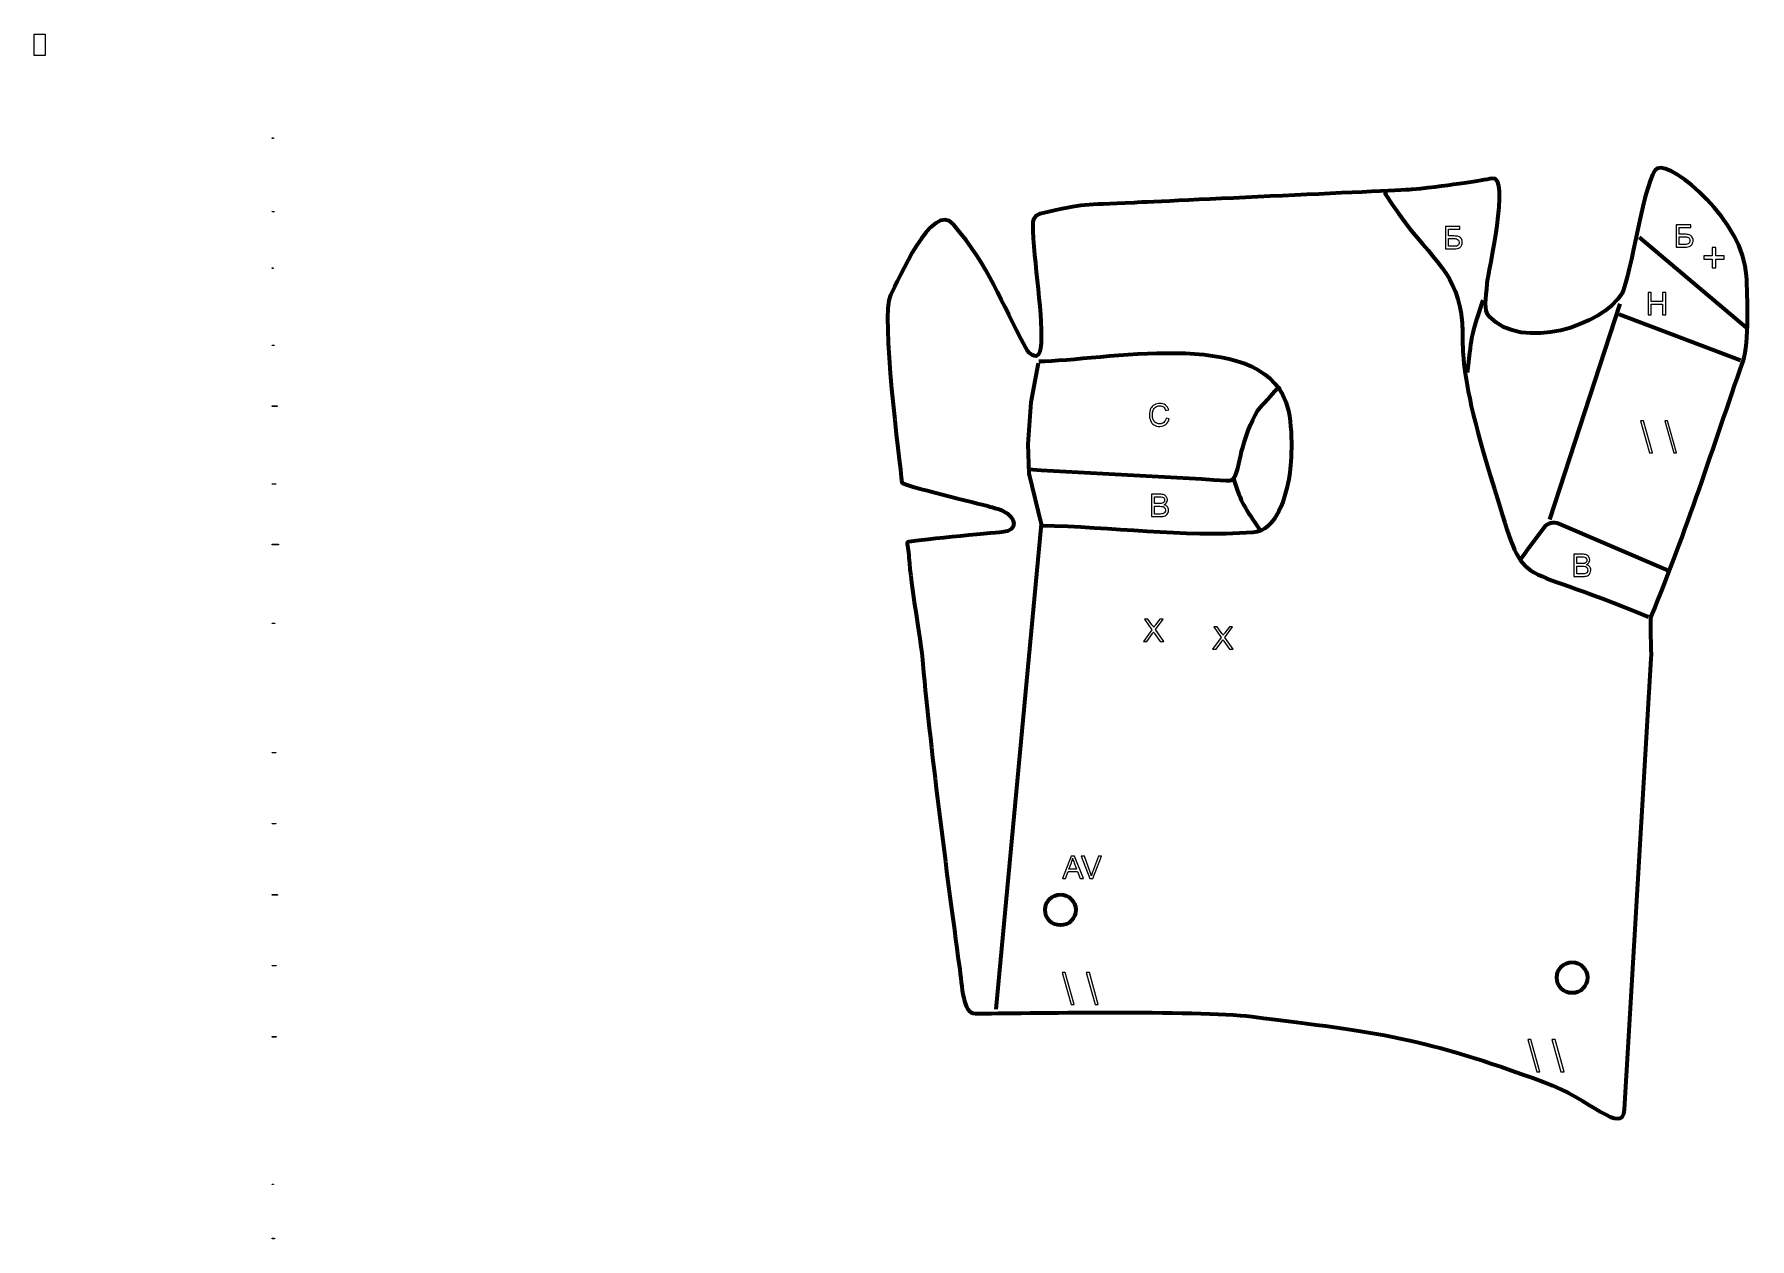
# Model space of a CAD drawing. Header units: millimetres. Extents: x 178 to 1575, y 66 to 1047.
import ezdxf

# ---------------------------------------------------------------- set-up
doc = ezdxf.new("R2010")
doc.units = ezdxf.units.MM
doc.header["$MEASUREMENT"] = 0
doc.header["$XCLIPFRAME"] = 0
doc.layers.add('layer 1', color=7, linetype='Continuous', plot=False)
doc.layers.add('layer 2', color=7, linetype='Continuous')
doc.layers.add('layer 3', color=7, linetype='Continuous')
picture_1 = doc.add_image_def('image1.jpg', size_in_pixel=(45983, 89630))
picture_2 = doc.add_image_def('image2.jpg', size_in_pixel=(16160, 2324))
picture_3 = doc.add_image_def('image3.jpg', size_in_pixel=(15853, 2324))
picture_4 = doc.add_image_def('image4.jpg', size_in_pixel=(21947, 2324))
picture_5 = doc.add_image_def('image5.jpg', size_in_pixel=(16400, 2354))
picture_6 = doc.add_image_def('image6.jpg', size_in_pixel=(16659, 2354))
picture_7 = doc.add_image_def('image7.jpg', size_in_pixel=(11915, 1719))
picture_8 = doc.add_image_def('image8.jpg', size_in_pixel=(27768, 2395))
picture_9 = doc.add_image_def('image9.jpg', size_in_pixel=(16157, 1851))
picture_10 = doc.add_image_def('image10.jpg', size_in_pixel=(21444, 2382))
picture_11 = doc.add_image_def('image11.jpg', size_in_pixel=(7948, 1879))
picture_12 = doc.add_image_def('image12.jpg', size_in_pixel=(5230, 2367))
picture_13 = doc.add_image_def('image13.jpg', size_in_pixel=(9087, 1374))
picture_14 = doc.add_image_def('image14.jpg', size_in_pixel=(6372, 1851))
picture_15 = doc.add_image_def('image15.jpg', size_in_pixel=(5551, 1374))
picture_16 = doc.add_image_def('image16.jpg', size_in_pixel=(10464, 1889))

msp = doc.modelspace()

# ---------------------------------------------------------------- linework, layer by layer
at = {"layer": 'layer 2', "color": 242, "lineweight": 200}
for centre in [(1013.6, 333.7), (1430.2, 278.6)]:
    msp.add_ellipse(centre, major_axis=(0, 12.5), ratio=1, dxfattribs=at)
at = {"layer": 'layer 2', "color": 230, "lineweight": 200}
msp.add_open_spline([(997.2, 900.5), (1036.2, 909.7), (1029.6, 907.3), (1073.9, 909.6), (1073.9, 909.6), (1095.5, 910.7), (1297.9, 920), (1300.2, 920.3), (1300.2, 920.3), (1335.6, 924.1), (1355.4, 927.3), (1365.2, 929.4), (1365.2, 929.4), (1380.5, 932.5), (1361.8, 852.7), (1361.1, 843.7), (1361.1, 843.7), (1360.2, 831.3), (1357.8, 822), (1362.8, 816.7), (1362.8, 816.7), (1389.5, 788.4), (1454.8, 809.3), (1470.6, 835.5), (1470.6, 835.5), (1477.7, 847.5), (1489.5, 933.1), (1499.5, 937.5), (1499.5, 937.5), (1512.1, 943), (1570.4, 894), (1572.2, 850), (1572.2, 850), (1572.9, 833), (1574.8, 796), (1569.4, 780.5), (1569.4, 780.5), (1544.8, 709.7), (1523.2, 641.7), (1494.8, 573.1), (1494.8, 573.1), (1493.3, 569.4), (1495.1, 544.9), (1494.7, 538.5), (1494.7, 538.5), (1494.7, 538.5), (1472.8, 171.1), (1472.8, 171.1), (1472.8, 171.1), (1471.5, 150), (1444.2, 180.1), (1407.4, 193.6), (1407.4, 193.6), (1307.3, 230.3), (1274.5, 233.9), (1169.4, 246.9), (1169.4, 246.9), (1124.5, 252.4), (981.4, 249.5), (944.3, 249.4), (944.3, 249.4), (934, 249.3), (933.6, 270.2), (931.1, 288.8), (931.1, 288.8), (921.2, 360.7), (906.9, 471.2), (900.9, 540.4), (900.9, 540.4), (899.9, 551.8), (891.6, 598.6), (890.2, 620.4), (890.2, 620.4), (889.8, 626.2), (888.3, 632.1), (889.1, 633.1), (889.1, 633.1), (890.1, 634.4), (959.2, 640.7), (965.8, 641.2), (965.8, 641.2), (980.7, 642.3), (976.3, 654.2), (967.2, 658.5), (967.2, 658.5), (963.6, 660.2), (959.1, 661.3), (954.9, 662.5), (954.9, 662.5), (948.1, 664.4), (884.6, 679.4), (884.4, 681.7), (884.4, 681.7), (882.9, 697.8), (866.9, 818.5), (875.2, 834.2), (875.2, 834.2), (881.1, 845.6), (909.4, 912), (926.3, 892), (926.3, 892), (956.6, 856.3), (964.4, 829.5), (985.3, 791.4), (985.3, 791.4), (988.8, 784.9), (996.1, 780.4), (997.4, 791), (997.4, 791), (1000.4, 813.8), (991.1, 862.8), (991, 892.3), (991, 892.3), (991, 896.2), (993.4, 899.6), (997.2, 900.5)], degree=3, knots=[0, 0, 0, 0, 0.033333, 0.033333, 0.033333, 0.033333, 0.066667, 0.066667, 0.066667, 0.066667, 0.1, 0.1, 0.1, 0.1, 0.133333, 0.133333, 0.133333, 0.133333, 0.166667, 0.166667, 0.166667, 0.166667, 0.2, 0.2, 0.2, 0.2, 0.233333, 0.233333, 0.233333, 0.233333, 0.266667, 0.266667, 0.266667, 0.266667, 0.3, 0.3, 0.3, 0.3, 0.333333, 0.333333, 0.333333, 0.333333, 0.366667, 0.366667, 0.366667, 0.366667, 0.4, 0.4, 0.4, 0.4, 0.433333, 0.433333, 0.433333, 0.433333, 0.466667, 0.466667, 0.466667, 0.466667, 0.5, 0.5, 0.5, 0.5, 0.533333, 0.533333, 0.533333, 0.533333, 0.566667, 0.566667, 0.566667, 0.566667, 0.6, 0.6, 0.6, 0.6, 0.633333, 0.633333, 0.633333, 0.633333, 0.666667, 0.666667, 0.666667, 0.666667, 0.7, 0.7, 0.7, 0.7, 0.733333, 0.733333, 0.733333, 0.733333, 0.766667, 0.766667, 0.766667, 0.766667, 0.8, 0.8, 0.8, 0.8, 0.833333, 0.833333, 0.833333, 0.833333, 0.866667, 0.866667, 0.866667, 0.866667, 0.9, 0.9, 0.9, 0.9, 0.933333, 0.933333, 0.933333, 0.933333, 1, 1, 1, 1], dxfattribs=at)
at = {"layer": 'layer 3', "color": 142, "lineweight": 200}
for points, knots in [([(1278.9, 917.8), (1278.6, 917.5), (1278.3, 917.2), (1278, 916.9), (1278, 916.9), (1308.5, 868.1), (1331, 861), (1338.8, 824.6), (1338.8, 824.6), (1345.5, 793.4), (1330.5, 792.3), (1367, 676.2), (1367, 676.2), (1394.2, 589.9), (1377.1, 621.1), (1492.3, 572.4)], [0, 0, 0, 0, 0.2, 0.2, 0.2, 0.2, 0.4, 0.4, 0.4, 0.4, 0.6, 0.6, 0.6, 0.6, 1, 1, 1, 1]), ([(995.9, 780.5), (1047.9, 781), (1174.9, 808.8), (1197.1, 747.4), (1197.1, 747.4), (1203.7, 729.1), (1201.6, 697.8), (1200, 687.9), (1200, 687.9), (1197.2, 670.6), (1189.9, 642.3), (1170.1, 641), (1170.1, 641), (1112.8, 637), (1055.4, 645.5), (997.9, 646.5)], [0, 0, 0, 0, 0.2, 0.2, 0.2, 0.2, 0.4, 0.4, 0.4, 0.4, 0.6, 0.6, 0.6, 0.6, 1, 1, 1, 1]), ([(995.5, 778.9), (995.5, 778.9), (989.5, 747.2), (989.5, 747.2), (989.5, 747.2), (989.5, 747.2), (987.1, 712.9), (987.1, 712.9), (987.1, 712.9), (987.1, 712.9), (987.8, 689), (987.8, 689), (987.8, 689), (987.8, 689), (998, 647.7), (998, 647.7), (998, 647.7), (998, 647.7), (961, 252.6), (961, 252.6)], [0, 0, 0, 0, 0.166667, 0.166667, 0.166667, 0.166667, 0.333333, 0.333333, 0.333333, 0.333333, 0.5, 0.5, 0.5, 0.5, 0.666667, 0.666667, 0.666667, 0.666667, 1, 1, 1, 1]), ([(987.7, 692.5), (1041.3, 689.5), (1095, 686.5), (1148.6, 683.5), (1148.6, 683.5), (1151.3, 683.3), (1152.6, 683.1), (1154.5, 685.1), (1154.5, 685.1), (1158.1, 688.9), (1160.2, 704.5), (1161.7, 709.4), (1161.7, 709.4), (1165.6, 722.7), (1170.6, 736.4), (1176.2, 742.7), (1176.2, 742.7), (1181.6, 748.7), (1186.9, 754.7), (1192.2, 760.6)], [0, 0, 0, 0, 0.166667, 0.166667, 0.166667, 0.166667, 0.333333, 0.333333, 0.333333, 0.333333, 0.5, 0.5, 0.5, 0.5, 0.666667, 0.666667, 0.666667, 0.666667, 1, 1, 1, 1]), ([(1387.9, 618.8), (1394.4, 627.6), (1400.9, 636.4), (1407.4, 645.2), (1407.4, 645.2), (1410.2, 649), (1415.1, 650.3), (1419.4, 648.4), (1419.4, 648.4), (1419.4, 648.4), (1508.7, 610.1), (1508.7, 610.1)], [0, 0, 0, 0, 0.25, 0.25, 0.25, 0.25, 0.5, 0.5, 0.5, 0.5, 1, 1, 1, 1])]:
    msp.add_open_spline(points, degree=3, knots=knots, dxfattribs=at)
at = {"layer": 'layer 3', "color": 142}
for points, knots in [([(1327.1, 890.2), (1327.1, 890.2), (1338.9, 890.2), (1338.9, 890.2), (1338.9, 890.2), (1338.9, 890.2), (1338.9, 888.1), (1338.9, 888.1), (1338.9, 888.1), (1338.9, 888.1), (1329.5, 888.1), (1329.5, 888.1), (1329.5, 888.1), (1329.5, 888.1), (1329.5, 882.5), (1329.5, 882.5), (1329.5, 882.5), (1329.5, 882.5), (1333.9, 882.5), (1333.9, 882.5), (1333.9, 882.5), (1335.5, 882.5), (1336.7, 882.3), (1337.7, 882), (1337.7, 882), (1338.6, 881.7), (1339.4, 881.1), (1340, 880.3), (1340, 880.3), (1340.5, 879.4), (1340.8, 878.4), (1340.8, 877.3), (1340.8, 877.3), (1340.8, 876.4), (1340.6, 875.5), (1340.2, 874.7), (1340.2, 874.7), (1339.8, 873.9), (1339.2, 873.3), (1338.4, 872.8), (1338.4, 872.8), (1337.6, 872.3), (1336.2, 872), (1334.2, 872), (1334.2, 872), (1334.2, 872), (1327.1, 872), (1327.1, 872), (1327.1, 872), (1327.1, 872), (1327.1, 890.2), (1327.1, 890.2)], [0, 0, 0, 0, 0.071429, 0.071429, 0.071429, 0.071429, 0.142857, 0.142857, 0.142857, 0.142857, 0.214286, 0.214286, 0.214286, 0.214286, 0.285714, 0.285714, 0.285714, 0.285714, 0.357143, 0.357143, 0.357143, 0.357143, 0.428571, 0.428571, 0.428571, 0.428571, 0.5, 0.5, 0.5, 0.5, 0.571429, 0.571429, 0.571429, 0.571429, 0.642857, 0.642857, 0.642857, 0.642857, 0.714286, 0.714286, 0.714286, 0.714286, 0.785714, 0.785714, 0.785714, 0.785714, 0.857143, 0.857143, 0.857143, 0.857143, 1, 1, 1, 1]), ([(1329.5, 874.1), (1329.5, 874.1), (1334.3, 874.1), (1334.3, 874.1), (1334.3, 874.1), (1335.6, 874.1), (1336.6, 874.4), (1337.3, 874.9), (1337.3, 874.9), (1337.9, 875.4), (1338.2, 876.2), (1338.2, 877.3), (1338.2, 877.3), (1338.2, 878), (1338, 878.6), (1337.7, 879.1), (1337.7, 879.1), (1337.3, 879.6), (1336.8, 880), (1336.1, 880.1), (1336.1, 880.1), (1335.5, 880.3), (1334.3, 880.4), (1332.7, 880.4), (1332.7, 880.4), (1332.7, 880.4), (1329.5, 880.4), (1329.5, 880.4), (1329.5, 880.4), (1329.5, 880.4), (1329.5, 874.1), (1329.5, 874.1)], [0, 0, 0, 0, 0.111111, 0.111111, 0.111111, 0.111111, 0.222222, 0.222222, 0.222222, 0.222222, 0.333333, 0.333333, 0.333333, 0.333333, 0.444444, 0.444444, 0.444444, 0.444444, 0.555556, 0.555556, 0.555556, 0.555556, 0.666667, 0.666667, 0.666667, 0.666667, 0.777778, 0.777778, 0.777778, 0.777778, 1, 1, 1, 1]), ([(1515, 891.6), (1515, 891.6), (1526.8, 891.6), (1526.8, 891.6), (1526.8, 891.6), (1526.8, 891.6), (1526.8, 889.5), (1526.8, 889.5), (1526.8, 889.5), (1526.8, 889.5), (1517.4, 889.5), (1517.4, 889.5), (1517.4, 889.5), (1517.4, 889.5), (1517.4, 883.9), (1517.4, 883.9), (1517.4, 883.9), (1517.4, 883.9), (1521.7, 883.9), (1521.7, 883.9), (1521.7, 883.9), (1523.3, 883.9), (1524.6, 883.7), (1525.5, 883.4), (1525.5, 883.4), (1526.5, 883.1), (1527.3, 882.5), (1527.8, 881.7), (1527.8, 881.7), (1528.4, 880.8), (1528.7, 879.9), (1528.7, 878.7), (1528.7, 878.7), (1528.7, 877.8), (1528.5, 877), (1528.1, 876.2), (1528.1, 876.2), (1527.7, 875.4), (1527, 874.7), (1526.2, 874.2), (1526.2, 874.2), (1525.4, 873.7), (1524, 873.4), (1522.1, 873.4), (1522.1, 873.4), (1522.1, 873.4), (1515, 873.4), (1515, 873.4), (1515, 873.4), (1515, 873.4), (1515, 891.6), (1515, 891.6)], [0, 0, 0, 0, 0.071429, 0.071429, 0.071429, 0.071429, 0.142857, 0.142857, 0.142857, 0.142857, 0.214286, 0.214286, 0.214286, 0.214286, 0.285714, 0.285714, 0.285714, 0.285714, 0.357143, 0.357143, 0.357143, 0.357143, 0.428571, 0.428571, 0.428571, 0.428571, 0.5, 0.5, 0.5, 0.5, 0.571429, 0.571429, 0.571429, 0.571429, 0.642857, 0.642857, 0.642857, 0.642857, 0.714286, 0.714286, 0.714286, 0.714286, 0.785714, 0.785714, 0.785714, 0.785714, 0.857143, 0.857143, 0.857143, 0.857143, 1, 1, 1, 1]), ([(1517.4, 875.5), (1517.4, 875.5), (1522.2, 875.5), (1522.2, 875.5), (1522.2, 875.5), (1523.5, 875.5), (1524.5, 875.8), (1525.1, 876.3), (1525.1, 876.3), (1525.8, 876.8), (1526.1, 877.6), (1526.1, 878.7), (1526.1, 878.7), (1526.1, 879.4), (1525.9, 880), (1525.5, 880.6), (1525.5, 880.6), (1525.2, 881.1), (1524.6, 881.4), (1524, 881.6), (1524, 881.6), (1523.3, 881.7), (1522.2, 881.8), (1520.6, 881.8), (1520.6, 881.8), (1520.6, 881.8), (1517.4, 881.8), (1517.4, 881.8), (1517.4, 881.8), (1517.4, 881.8), (1517.4, 875.5), (1517.4, 875.5)], [0, 0, 0, 0, 0.111111, 0.111111, 0.111111, 0.111111, 0.222222, 0.222222, 0.222222, 0.222222, 0.333333, 0.333333, 0.333333, 0.333333, 0.444444, 0.444444, 0.444444, 0.444444, 0.555556, 0.555556, 0.555556, 0.555556, 0.666667, 0.666667, 0.666667, 0.666667, 0.777778, 0.777778, 0.777778, 0.777778, 1, 1, 1, 1]), ([(1544.3, 856.5), (1544.3, 856.5), (1544.3, 863.5), (1544.3, 863.5), (1544.3, 863.5), (1544.3, 863.5), (1537.4, 863.5), (1537.4, 863.5), (1537.4, 863.5), (1537.4, 863.5), (1537.4, 866.4), (1537.4, 866.4), (1537.4, 866.4), (1537.4, 866.4), (1544.3, 866.4), (1544.3, 866.4), (1544.3, 866.4), (1544.3, 866.4), (1544.3, 873.2), (1544.3, 873.2), (1544.3, 873.2), (1544.3, 873.2), (1547.2, 873.2), (1547.2, 873.2), (1547.2, 873.2), (1547.2, 873.2), (1547.2, 866.4), (1547.2, 866.4), (1547.2, 866.4), (1547.2, 866.4), (1554.1, 866.4), (1554.1, 866.4), (1554.1, 866.4), (1554.1, 866.4), (1554.1, 863.5), (1554.1, 863.5), (1554.1, 863.5), (1554.1, 863.5), (1547.2, 863.5), (1547.2, 863.5), (1547.2, 863.5), (1547.2, 863.5), (1547.2, 856.5), (1547.2, 856.5), (1547.2, 856.5), (1547.2, 856.5), (1544.3, 856.5), (1544.3, 856.5)], [0, 0, 0, 0, 0.076923, 0.076923, 0.076923, 0.076923, 0.153846, 0.153846, 0.153846, 0.153846, 0.230769, 0.230769, 0.230769, 0.230769, 0.307692, 0.307692, 0.307692, 0.307692, 0.384615, 0.384615, 0.384615, 0.384615, 0.461538, 0.461538, 0.461538, 0.461538, 0.538462, 0.538462, 0.538462, 0.538462, 0.615385, 0.615385, 0.615385, 0.615385, 0.692308, 0.692308, 0.692308, 0.692308, 0.769231, 0.769231, 0.769231, 0.769231, 0.846154, 0.846154, 0.846154, 0.846154, 1, 1, 1, 1]), ([(1492.1, 818.4), (1492.1, 818.4), (1492.1, 836.6), (1492.1, 836.6), (1492.1, 836.6), (1492.1, 836.6), (1494.5, 836.6), (1494.5, 836.6), (1494.5, 836.6), (1494.5, 836.6), (1494.5, 829.1), (1494.5, 829.1), (1494.5, 829.1), (1494.5, 829.1), (1503.9, 829.1), (1503.9, 829.1), (1503.9, 829.1), (1503.9, 829.1), (1503.9, 836.6), (1503.9, 836.6), (1503.9, 836.6), (1503.9, 836.6), (1506.4, 836.6), (1506.4, 836.6), (1506.4, 836.6), (1506.4, 836.6), (1506.4, 818.4), (1506.4, 818.4), (1506.4, 818.4), (1506.4, 818.4), (1503.9, 818.4), (1503.9, 818.4), (1503.9, 818.4), (1503.9, 818.4), (1503.9, 827), (1503.9, 827), (1503.9, 827), (1503.9, 827), (1494.5, 827), (1494.5, 827), (1494.5, 827), (1494.5, 827), (1494.5, 818.4), (1494.5, 818.4), (1494.5, 818.4), (1494.5, 818.4), (1492.1, 818.4), (1492.1, 818.4)], [0, 0, 0, 0, 0.076923, 0.076923, 0.076923, 0.076923, 0.153846, 0.153846, 0.153846, 0.153846, 0.230769, 0.230769, 0.230769, 0.230769, 0.307692, 0.307692, 0.307692, 0.307692, 0.384615, 0.384615, 0.384615, 0.384615, 0.461538, 0.461538, 0.461538, 0.461538, 0.538462, 0.538462, 0.538462, 0.538462, 0.615385, 0.615385, 0.615385, 0.615385, 0.692308, 0.692308, 0.692308, 0.692308, 0.769231, 0.769231, 0.769231, 0.769231, 0.846154, 0.846154, 0.846154, 0.846154, 1, 1, 1, 1]), ([(1099.6, 734.1), (1099.6, 734.1), (1102, 733.5), (1102, 733.5), (1102, 733.5), (1101.5, 731.5), (1100.6, 730), (1099.3, 729), (1099.3, 729), (1098, 728), (1096.4, 727.4), (1094.5, 727.4), (1094.5, 727.4), (1092.5, 727.4), (1090.9, 727.8), (1089.7, 728.6), (1089.7, 728.6), (1088.5, 729.4), (1087.6, 730.6), (1086.9, 732.1), (1086.9, 732.1), (1086.3, 733.6), (1086, 735.2), (1086, 737), (1086, 737), (1086, 738.9), (1086.3, 740.5), (1087, 741.9), (1087, 741.9), (1087.8, 743.3), (1088.8, 744.4), (1090.1, 745.1), (1090.1, 745.1), (1091.5, 745.9), (1092.9, 746.2), (1094.5, 746.2), (1094.5, 746.2), (1096.4, 746.2), (1097.9, 745.8), (1099.1, 744.8), (1099.1, 744.8), (1100.4, 743.9), (1101.2, 742.6), (1101.7, 740.9), (1101.7, 740.9), (1101.7, 740.9), (1099.3, 740.4), (1099.3, 740.4), (1099.3, 740.4), (1098.9, 741.7), (1098.3, 742.7), (1097.5, 743.3), (1097.5, 743.3), (1096.7, 743.9), (1095.7, 744.2), (1094.5, 744.2), (1094.5, 744.2), (1093.1, 744.2), (1091.9, 743.8), (1091, 743.2), (1091, 743.2), (1090.1, 742.5), (1089.4, 741.6), (1089, 740.5), (1089, 740.5), (1088.6, 739.3), (1088.4, 738.2), (1088.4, 737), (1088.4, 737), (1088.4, 735.4), (1088.7, 734.1), (1089.1, 732.9), (1089.1, 732.9), (1089.6, 731.8), (1090.3, 730.9), (1091.2, 730.4), (1091.2, 730.4), (1092.2, 729.8), (1093.2, 729.5), (1094.3, 729.5), (1094.3, 729.5), (1095.6, 729.5), (1096.8, 729.9), (1097.7, 730.7), (1097.7, 730.7), (1098.6, 731.4), (1099.3, 732.6), (1099.6, 734.1)], [0, 0, 0, 0, 0.043478, 0.043478, 0.043478, 0.043478, 0.086957, 0.086957, 0.086957, 0.086957, 0.130435, 0.130435, 0.130435, 0.130435, 0.173913, 0.173913, 0.173913, 0.173913, 0.217391, 0.217391, 0.217391, 0.217391, 0.26087, 0.26087, 0.26087, 0.26087, 0.304348, 0.304348, 0.304348, 0.304348, 0.347826, 0.347826, 0.347826, 0.347826, 0.391304, 0.391304, 0.391304, 0.391304, 0.434783, 0.434783, 0.434783, 0.434783, 0.478261, 0.478261, 0.478261, 0.478261, 0.521739, 0.521739, 0.521739, 0.521739, 0.565217, 0.565217, 0.565217, 0.565217, 0.608696, 0.608696, 0.608696, 0.608696, 0.652174, 0.652174, 0.652174, 0.652174, 0.695652, 0.695652, 0.695652, 0.695652, 0.73913, 0.73913, 0.73913, 0.73913, 0.782609, 0.782609, 0.782609, 0.782609, 0.826087, 0.826087, 0.826087, 0.826087, 0.869565, 0.869565, 0.869565, 0.869565, 0.913043, 0.913043, 0.913043, 0.913043, 1, 1, 1, 1]), ([(1493.3, 705.8), (1493.3, 705.8), (1486, 731.9), (1486, 731.9), (1486, 731.9), (1486, 731.9), (1488.4, 731.9), (1488.4, 731.9), (1488.4, 731.9), (1488.4, 731.9), (1495.7, 705.8), (1495.7, 705.8), (1495.7, 705.8), (1495.7, 705.8), (1493.3, 705.8), (1493.3, 705.8)], [0, 0, 0, 0, 0.2, 0.2, 0.2, 0.2, 0.4, 0.4, 0.4, 0.4, 0.6, 0.6, 0.6, 0.6, 1, 1, 1, 1]), ([(1512.9, 705.8), (1512.9, 705.8), (1505.6, 731.9), (1505.6, 731.9), (1505.6, 731.9), (1505.6, 731.9), (1508, 731.9), (1508, 731.9), (1508, 731.9), (1508, 731.9), (1515.3, 705.8), (1515.3, 705.8), (1515.3, 705.8), (1515.3, 705.8), (1512.9, 705.8), (1512.9, 705.8)], [0, 0, 0, 0, 0.2, 0.2, 0.2, 0.2, 0.4, 0.4, 0.4, 0.4, 0.6, 0.6, 0.6, 0.6, 1, 1, 1, 1]), ([(1087.8, 654), (1087.8, 654), (1087.8, 672.2), (1087.8, 672.2), (1087.8, 672.2), (1087.8, 672.2), (1094.6, 672.2), (1094.6, 672.2), (1094.6, 672.2), (1096, 672.2), (1097.1, 672), (1098, 671.6), (1098, 671.6), (1098.8, 671.3), (1099.5, 670.7), (1100, 669.9), (1100, 669.9), (1100.4, 669.2), (1100.7, 668.4), (1100.7, 667.5), (1100.7, 667.5), (1100.7, 666.8), (1100.5, 666), (1100, 665.4), (1100, 665.4), (1099.6, 664.7), (1099, 664.1), (1098.1, 663.7), (1098.1, 663.7), (1099.2, 663.4), (1100.1, 662.8), (1100.7, 662), (1100.7, 662), (1101.3, 661.3), (1101.6, 660.3), (1101.6, 659.3), (1101.6, 659.3), (1101.6, 658.4), (1101.4, 657.6), (1101, 656.9), (1101, 656.9), (1100.7, 656.2), (1100.2, 655.6), (1099.7, 655.2), (1099.7, 655.2), (1099.2, 654.8), (1098.5, 654.5), (1097.7, 654.3), (1097.7, 654.3), (1096.9, 654.1), (1095.9, 654), (1094.8, 654), (1094.8, 654), (1094.8, 654), (1087.8, 654), (1087.8, 654)], [0, 0, 0, 0, 0.066667, 0.066667, 0.066667, 0.066667, 0.133333, 0.133333, 0.133333, 0.133333, 0.2, 0.2, 0.2, 0.2, 0.266667, 0.266667, 0.266667, 0.266667, 0.333333, 0.333333, 0.333333, 0.333333, 0.4, 0.4, 0.4, 0.4, 0.466667, 0.466667, 0.466667, 0.466667, 0.533333, 0.533333, 0.533333, 0.533333, 0.6, 0.6, 0.6, 0.6, 0.666667, 0.666667, 0.666667, 0.666667, 0.733333, 0.733333, 0.733333, 0.733333, 0.8, 0.8, 0.8, 0.8, 0.866667, 0.866667, 0.866667, 0.866667, 1, 1, 1, 1]), ([(1090.2, 664.6), (1090.2, 664.6), (1094.2, 664.6), (1094.2, 664.6), (1094.2, 664.6), (1095.2, 664.6), (1096, 664.6), (1096.5, 664.8), (1096.5, 664.8), (1097.1, 664.9), (1097.5, 665.3), (1097.8, 665.7), (1097.8, 665.7), (1098.2, 666.1), (1098.3, 666.6), (1098.3, 667.3), (1098.3, 667.3), (1098.3, 667.9), (1098.2, 668.4), (1097.9, 668.9), (1097.9, 668.9), (1097.6, 669.3), (1097.2, 669.6), (1096.6, 669.8), (1096.6, 669.8), (1096.1, 670), (1095.2, 670.1), (1093.9, 670.1), (1093.9, 670.1), (1093.9, 670.1), (1090.2, 670.1), (1090.2, 670.1), (1090.2, 670.1), (1090.2, 670.1), (1090.2, 664.6), (1090.2, 664.6)], [0, 0, 0, 0, 0.1, 0.1, 0.1, 0.1, 0.2, 0.2, 0.2, 0.2, 0.3, 0.3, 0.3, 0.3, 0.4, 0.4, 0.4, 0.4, 0.5, 0.5, 0.5, 0.5, 0.6, 0.6, 0.6, 0.6, 0.7, 0.7, 0.7, 0.7, 0.8, 0.8, 0.8, 0.8, 1, 1, 1, 1]), ([(1090.2, 656.1), (1090.2, 656.1), (1094.8, 656.1), (1094.8, 656.1), (1094.8, 656.1), (1095.5, 656.1), (1096.1, 656.2), (1096.4, 656.2), (1096.4, 656.2), (1097, 656.3), (1097.4, 656.5), (1097.8, 656.7), (1097.8, 656.7), (1098.2, 657), (1098.5, 657.3), (1098.7, 657.7), (1098.7, 657.7), (1099, 658.2), (1099.1, 658.7), (1099.1, 659.3), (1099.1, 659.3), (1099.1, 660), (1098.9, 660.6), (1098.5, 661.1), (1098.5, 661.1), (1098.2, 661.6), (1097.7, 661.9), (1097.1, 662.1), (1097.1, 662.1), (1096.5, 662.3), (1095.6, 662.4), (1094.4, 662.4), (1094.4, 662.4), (1094.4, 662.4), (1090.2, 662.4), (1090.2, 662.4), (1090.2, 662.4), (1090.2, 662.4), (1090.2, 656.1), (1090.2, 656.1)], [0, 0, 0, 0, 0.090909, 0.090909, 0.090909, 0.090909, 0.181818, 0.181818, 0.181818, 0.181818, 0.272727, 0.272727, 0.272727, 0.272727, 0.363636, 0.363636, 0.363636, 0.363636, 0.454545, 0.454545, 0.454545, 0.454545, 0.545455, 0.545455, 0.545455, 0.545455, 0.636364, 0.636364, 0.636364, 0.636364, 0.727273, 0.727273, 0.727273, 0.727273, 0.818182, 0.818182, 0.818182, 0.818182, 1, 1, 1, 1]), ([(1431.7, 605.2), (1431.7, 605.2), (1431.7, 623.3), (1431.7, 623.3), (1431.7, 623.3), (1431.7, 623.3), (1438.5, 623.3), (1438.5, 623.3), (1438.5, 623.3), (1439.9, 623.3), (1441, 623.2), (1441.9, 622.8), (1441.9, 622.8), (1442.7, 622.4), (1443.4, 621.9), (1443.8, 621.1), (1443.8, 621.1), (1444.3, 620.3), (1444.5, 619.5), (1444.5, 618.7), (1444.5, 618.7), (1444.5, 617.9), (1444.3, 617.2), (1443.9, 616.5), (1443.9, 616.5), (1443.5, 615.8), (1442.9, 615.3), (1442, 614.8), (1442, 614.8), (1443.1, 614.5), (1444, 614), (1444.5, 613.2), (1444.5, 613.2), (1445.1, 612.4), (1445.4, 611.5), (1445.4, 610.4), (1445.4, 610.4), (1445.4, 609.6), (1445.3, 608.8), (1444.9, 608.1), (1444.9, 608.1), (1444.5, 607.3), (1444.1, 606.8), (1443.6, 606.4), (1443.6, 606.4), (1443, 606), (1442.4, 605.7), (1441.6, 605.5), (1441.6, 605.5), (1440.8, 605.3), (1439.8, 605.2), (1438.6, 605.2), (1438.6, 605.2), (1438.6, 605.2), (1431.7, 605.2), (1431.7, 605.2)], [0, 0, 0, 0, 0.066667, 0.066667, 0.066667, 0.066667, 0.133333, 0.133333, 0.133333, 0.133333, 0.2, 0.2, 0.2, 0.2, 0.266667, 0.266667, 0.266667, 0.266667, 0.333333, 0.333333, 0.333333, 0.333333, 0.4, 0.4, 0.4, 0.4, 0.466667, 0.466667, 0.466667, 0.466667, 0.533333, 0.533333, 0.533333, 0.533333, 0.6, 0.6, 0.6, 0.6, 0.666667, 0.666667, 0.666667, 0.666667, 0.733333, 0.733333, 0.733333, 0.733333, 0.8, 0.8, 0.8, 0.8, 0.866667, 0.866667, 0.866667, 0.866667, 1, 1, 1, 1]), ([(1434.1, 615.7), (1434.1, 615.7), (1438, 615.7), (1438, 615.7), (1438, 615.7), (1439.1, 615.7), (1439.9, 615.8), (1440.3, 615.9), (1440.3, 615.9), (1440.9, 616.1), (1441.4, 616.4), (1441.7, 616.8), (1441.7, 616.8), (1442, 617.2), (1442.2, 617.8), (1442.2, 618.4), (1442.2, 618.4), (1442.2, 619), (1442, 619.5), (1441.7, 620), (1441.7, 620), (1441.5, 620.5), (1441, 620.8), (1440.5, 621), (1440.5, 621), (1440, 621.1), (1439, 621.2), (1437.7, 621.2), (1437.7, 621.2), (1437.7, 621.2), (1434.1, 621.2), (1434.1, 621.2), (1434.1, 621.2), (1434.1, 621.2), (1434.1, 615.7), (1434.1, 615.7)], [0, 0, 0, 0, 0.1, 0.1, 0.1, 0.1, 0.2, 0.2, 0.2, 0.2, 0.3, 0.3, 0.3, 0.3, 0.4, 0.4, 0.4, 0.4, 0.5, 0.5, 0.5, 0.5, 0.6, 0.6, 0.6, 0.6, 0.7, 0.7, 0.7, 0.7, 0.8, 0.8, 0.8, 0.8, 1, 1, 1, 1]), ([(1434.1, 607.3), (1434.1, 607.3), (1438.6, 607.3), (1438.6, 607.3), (1438.6, 607.3), (1439.4, 607.3), (1440, 607.3), (1440.3, 607.4), (1440.3, 607.4), (1440.8, 607.5), (1441.3, 607.6), (1441.7, 607.9), (1441.7, 607.9), (1442, 608.1), (1442.3, 608.4), (1442.6, 608.9), (1442.6, 608.9), (1442.8, 609.3), (1442.9, 609.8), (1442.9, 610.4), (1442.9, 610.4), (1442.9, 611.1), (1442.8, 611.7), (1442.4, 612.2), (1442.4, 612.2), (1442.1, 612.7), (1441.6, 613.1), (1441, 613.3), (1441, 613.3), (1440.4, 613.5), (1439.5, 613.6), (1438.3, 613.6), (1438.3, 613.6), (1438.3, 613.6), (1434.1, 613.6), (1434.1, 613.6), (1434.1, 613.6), (1434.1, 613.6), (1434.1, 607.3), (1434.1, 607.3)], [0, 0, 0, 0, 0.090909, 0.090909, 0.090909, 0.090909, 0.181818, 0.181818, 0.181818, 0.181818, 0.272727, 0.272727, 0.272727, 0.272727, 0.363636, 0.363636, 0.363636, 0.363636, 0.454545, 0.454545, 0.454545, 0.454545, 0.545455, 0.545455, 0.545455, 0.545455, 0.636364, 0.636364, 0.636364, 0.636364, 0.727273, 0.727273, 0.727273, 0.727273, 0.818182, 0.818182, 0.818182, 0.818182, 1, 1, 1, 1]), ([(1081.1, 552.4), (1081.1, 552.4), (1088.1, 561.8), (1088.1, 561.8), (1088.1, 561.8), (1088.1, 561.8), (1081.9, 570.6), (1081.9, 570.6), (1081.9, 570.6), (1081.9, 570.6), (1084.8, 570.6), (1084.8, 570.6), (1084.8, 570.6), (1084.8, 570.6), (1088.1, 565.9), (1088.1, 565.9), (1088.1, 565.9), (1088.8, 565), (1089.3, 564.2), (1089.5, 563.7), (1089.5, 563.7), (1089.9, 564.4), (1090.4, 565), (1091, 565.8), (1091, 565.8), (1091, 565.8), (1094.6, 570.6), (1094.6, 570.6), (1094.6, 570.6), (1094.6, 570.6), (1097.2, 570.6), (1097.2, 570.6), (1097.2, 570.6), (1097.2, 570.6), (1090.9, 562), (1090.9, 562), (1090.9, 562), (1090.9, 562), (1097.7, 552.4), (1097.7, 552.4), (1097.7, 552.4), (1097.7, 552.4), (1094.8, 552.4), (1094.8, 552.4), (1094.8, 552.4), (1094.8, 552.4), (1090.2, 558.9), (1090.2, 558.9), (1090.2, 558.9), (1089.9, 559.3), (1089.7, 559.6), (1089.4, 560), (1089.4, 560), (1089, 559.4), (1088.7, 559), (1088.6, 558.7), (1088.6, 558.7), (1088.6, 558.7), (1084, 552.4), (1084, 552.4), (1084, 552.4), (1084, 552.4), (1081.1, 552.4), (1081.1, 552.4)], [0, 0, 0, 0, 0.058824, 0.058824, 0.058824, 0.058824, 0.117647, 0.117647, 0.117647, 0.117647, 0.176471, 0.176471, 0.176471, 0.176471, 0.235294, 0.235294, 0.235294, 0.235294, 0.294118, 0.294118, 0.294118, 0.294118, 0.352941, 0.352941, 0.352941, 0.352941, 0.411765, 0.411765, 0.411765, 0.411765, 0.470588, 0.470588, 0.470588, 0.470588, 0.529412, 0.529412, 0.529412, 0.529412, 0.588235, 0.588235, 0.588235, 0.588235, 0.647059, 0.647059, 0.647059, 0.647059, 0.705882, 0.705882, 0.705882, 0.705882, 0.764706, 0.764706, 0.764706, 0.764706, 0.823529, 0.823529, 0.823529, 0.823529, 0.882353, 0.882353, 0.882353, 0.882353, 1, 1, 1, 1]), ([(1137.5, 546.1), (1137.5, 546.1), (1144.5, 555.5), (1144.5, 555.5), (1144.5, 555.5), (1144.5, 555.5), (1138.4, 564.2), (1138.4, 564.2), (1138.4, 564.2), (1138.4, 564.2), (1141.2, 564.2), (1141.2, 564.2), (1141.2, 564.2), (1141.2, 564.2), (1144.5, 559.6), (1144.5, 559.6), (1144.5, 559.6), (1145.2, 558.6), (1145.7, 557.9), (1146, 557.4), (1146, 557.4), (1146.4, 558), (1146.9, 558.7), (1147.4, 559.4), (1147.4, 559.4), (1147.4, 559.4), (1151.1, 564.2), (1151.1, 564.2), (1151.1, 564.2), (1151.1, 564.2), (1153.7, 564.2), (1153.7, 564.2), (1153.7, 564.2), (1153.7, 564.2), (1147.4, 555.6), (1147.4, 555.6), (1147.4, 555.6), (1147.4, 555.6), (1154.2, 546.1), (1154.2, 546.1), (1154.2, 546.1), (1154.2, 546.1), (1151.2, 546.1), (1151.2, 546.1), (1151.2, 546.1), (1151.2, 546.1), (1146.6, 552.5), (1146.6, 552.5), (1146.6, 552.5), (1146.4, 552.9), (1146.1, 553.3), (1145.9, 553.6), (1145.9, 553.6), (1145.5, 553), (1145.2, 552.6), (1145, 552.4), (1145, 552.4), (1145, 552.4), (1140.4, 546.1), (1140.4, 546.1), (1140.4, 546.1), (1140.4, 546.1), (1137.5, 546.1), (1137.5, 546.1)], [0, 0, 0, 0, 0.058824, 0.058824, 0.058824, 0.058824, 0.117647, 0.117647, 0.117647, 0.117647, 0.176471, 0.176471, 0.176471, 0.176471, 0.235294, 0.235294, 0.235294, 0.235294, 0.294118, 0.294118, 0.294118, 0.294118, 0.352941, 0.352941, 0.352941, 0.352941, 0.411765, 0.411765, 0.411765, 0.411765, 0.470588, 0.470588, 0.470588, 0.470588, 0.529412, 0.529412, 0.529412, 0.529412, 0.588235, 0.588235, 0.588235, 0.588235, 0.647059, 0.647059, 0.647059, 0.647059, 0.705882, 0.705882, 0.705882, 0.705882, 0.764706, 0.764706, 0.764706, 0.764706, 0.823529, 0.823529, 0.823529, 0.823529, 0.882353, 0.882353, 0.882353, 0.882353, 1, 1, 1, 1]), ([(1015.3, 359.4), (1015.3, 359.4), (1022.3, 377.6), (1022.3, 377.6), (1022.3, 377.6), (1022.3, 377.6), (1024.9, 377.6), (1024.9, 377.6), (1024.9, 377.6), (1024.9, 377.6), (1032.3, 359.4), (1032.3, 359.4), (1032.3, 359.4), (1032.3, 359.4), (1029.6, 359.4), (1029.6, 359.4), (1029.6, 359.4), (1029.6, 359.4), (1027.5, 365), (1027.5, 365), (1027.5, 365), (1027.5, 365), (1019.8, 365), (1019.8, 365), (1019.8, 365), (1019.8, 365), (1017.8, 359.4), (1017.8, 359.4), (1017.8, 359.4), (1017.8, 359.4), (1015.3, 359.4), (1015.3, 359.4)], [0, 0, 0, 0, 0.111111, 0.111111, 0.111111, 0.111111, 0.222222, 0.222222, 0.222222, 0.222222, 0.333333, 0.333333, 0.333333, 0.333333, 0.444444, 0.444444, 0.444444, 0.444444, 0.555556, 0.555556, 0.555556, 0.555556, 0.666667, 0.666667, 0.666667, 0.666667, 0.777778, 0.777778, 0.777778, 0.777778, 1, 1, 1, 1]), ([(1037.5, 359.4), (1037.5, 359.4), (1030.5, 377.6), (1030.5, 377.6), (1030.5, 377.6), (1030.5, 377.6), (1033.1, 377.6), (1033.1, 377.6), (1033.1, 377.6), (1033.1, 377.6), (1037.8, 364.4), (1037.8, 364.4), (1037.8, 364.4), (1038.2, 363.4), (1038.5, 362.4), (1038.8, 361.4), (1038.8, 361.4), (1039, 362.4), (1039.4, 363.4), (1039.7, 364.4), (1039.7, 364.4), (1039.7, 364.4), (1044.6, 377.6), (1044.6, 377.6), (1044.6, 377.6), (1044.6, 377.6), (1047.1, 377.6), (1047.1, 377.6), (1047.1, 377.6), (1047.1, 377.6), (1040, 359.4), (1040, 359.4), (1040, 359.4), (1040, 359.4), (1037.5, 359.4), (1037.5, 359.4)], [0, 0, 0, 0, 0.1, 0.1, 0.1, 0.1, 0.2, 0.2, 0.2, 0.2, 0.3, 0.3, 0.3, 0.3, 0.4, 0.4, 0.4, 0.4, 0.5, 0.5, 0.5, 0.5, 0.6, 0.6, 0.6, 0.6, 0.7, 0.7, 0.7, 0.7, 0.8, 0.8, 0.8, 0.8, 1, 1, 1, 1]), ([(1020.5, 366.9), (1020.5, 366.9), (1026.7, 366.9), (1026.7, 366.9), (1026.7, 366.9), (1026.7, 366.9), (1024.8, 372), (1024.8, 372), (1024.8, 372), (1024.2, 373.5), (1023.8, 374.8), (1023.5, 375.8), (1023.5, 375.8), (1023.3, 374.6), (1022.9, 373.4), (1022.5, 372.2), (1022.5, 372.2), (1022.5, 372.2), (1020.5, 366.9), (1020.5, 366.9)], [0, 0, 0, 0, 0.166667, 0.166667, 0.166667, 0.166667, 0.333333, 0.333333, 0.333333, 0.333333, 0.5, 0.5, 0.5, 0.5, 0.666667, 0.666667, 0.666667, 0.666667, 1, 1, 1, 1]), ([(1022.3, 256.7), (1022.3, 256.7), (1015, 282.8), (1015, 282.8), (1015, 282.8), (1015, 282.8), (1017.5, 282.8), (1017.5, 282.8), (1017.5, 282.8), (1017.5, 282.8), (1024.8, 256.7), (1024.8, 256.7), (1024.8, 256.7), (1024.8, 256.7), (1022.3, 256.7), (1022.3, 256.7)], [0, 0, 0, 0, 0.2, 0.2, 0.2, 0.2, 0.4, 0.4, 0.4, 0.4, 0.6, 0.6, 0.6, 0.6, 1, 1, 1, 1]), ([(1041.9, 256.7), (1041.9, 256.7), (1034.6, 282.8), (1034.6, 282.8), (1034.6, 282.8), (1034.6, 282.8), (1037.1, 282.8), (1037.1, 282.8), (1037.1, 282.8), (1037.1, 282.8), (1044.4, 256.7), (1044.4, 256.7), (1044.4, 256.7), (1044.4, 256.7), (1041.9, 256.7), (1041.9, 256.7)], [0, 0, 0, 0, 0.2, 0.2, 0.2, 0.2, 0.4, 0.4, 0.4, 0.4, 0.6, 0.6, 0.6, 0.6, 1, 1, 1, 1]), ([(1401.5, 202), (1401.5, 202), (1394.2, 228.1), (1394.2, 228.1), (1394.2, 228.1), (1394.2, 228.1), (1396.7, 228.1), (1396.7, 228.1), (1396.7, 228.1), (1396.7, 228.1), (1404, 202), (1404, 202), (1404, 202), (1404, 202), (1401.5, 202), (1401.5, 202)], [0, 0, 0, 0, 0.2, 0.2, 0.2, 0.2, 0.4, 0.4, 0.4, 0.4, 0.6, 0.6, 0.6, 0.6, 1, 1, 1, 1]), ([(1421.1, 202), (1421.1, 202), (1413.8, 228.1), (1413.8, 228.1), (1413.8, 228.1), (1413.8, 228.1), (1416.3, 228.1), (1416.3, 228.1), (1416.3, 228.1), (1416.3, 228.1), (1423.6, 202), (1423.6, 202), (1423.6, 202), (1423.6, 202), (1421.1, 202), (1421.1, 202)], [0, 0, 0, 0, 0.2, 0.2, 0.2, 0.2, 0.4, 0.4, 0.4, 0.4, 0.6, 0.6, 0.6, 0.6, 1, 1, 1, 1])]:
    msp.add_open_spline(points, degree=3, knots=knots, dxfattribs=at)
at = {"layer": 'layer 3', "color": 142, "lineweight": 200}
for points in [[(1484.8, 881.5), (1484.8, 881.5), (1571.6, 808.2), (1571.6, 808.2)], [(1357.6, 830.3), (1346.7, 796.2), (1349.3, 807.2), (1344.7, 771.4)], [(1412.1, 651.5), (1412.1, 651.5), (1469.2, 827.3), (1469.2, 827.3)], [(1468.5, 818.8), (1468.5, 818.8), (1567.3, 781.5), (1567.3, 781.5)], [(1154.4, 685.5), (1161.2, 663.4), (1163.1, 662.5), (1176.5, 642.5)]]:
    msp.add_open_spline(points, degree=3, dxfattribs=at)

# ---------------------------------------------------------------- pictures from other files: only their frames are drawn
at = {"layer": 'layer 1', "color": 0}
image = msp.add_image(picture_1, insert=(175.6, -200.9), size_in_units=(638.7, 1244.9), dxfattribs=at)
image.set_boundary_path([(176, -201), (814, 1044)])
image.dxf.flags = 3
image = msp.add_image(picture_14, insert=(366.6, 949.8), size_in_units=(88.5, 25.7), dxfattribs=at)
image.set_boundary_path([(367, 950), (455, 976)])
image.dxf.flags = 3
image = msp.add_image(picture_13, insert=(366.6, 895.8), size_in_units=(126.2, 19.1), dxfattribs=at)
image.set_boundary_path([(367, 896), (493, 915)])
image.dxf.flags = 3
image = msp.add_image(picture_12, insert=(366.5, 835.3), size_in_units=(72.6, 32.9), dxfattribs=at)
image.set_boundary_path([(367, 835), (439, 868)])
image.dxf.flags = 3
image = msp.add_image(picture_11, insert=(366.6, 778.3), size_in_units=(110.4, 26.1), dxfattribs=at)
image.set_boundary_path([(367, 778), (477, 804)])
image.dxf.flags = 3
image = msp.add_image(picture_10, insert=(366.6, 721), size_in_units=(297.8, 33.1), dxfattribs=at)
image.set_boundary_path([(367, 721), (664, 754)])
image.dxf.flags = 3
image = msp.add_image(picture_9, insert=(366.6, 664.3), size_in_units=(224.4, 25.7), dxfattribs=at)
image.set_boundary_path([(367, 664), (591, 690)])
image.dxf.flags = 3
image = msp.add_image(picture_8, insert=(366.5, 606.7), size_in_units=(385.7, 33.3), dxfattribs=at)
image.set_boundary_path([(367, 607), (752, 640)])
image.dxf.flags = 3
image = msp.add_image(picture_7, insert=(366.6, 551), size_in_units=(165.5, 23.9), dxfattribs=at)
image.set_boundary_path([(367, 551), (532, 575)])
image.dxf.flags = 3
image = msp.add_image(picture_2, insert=(366.6, 435.8), size_in_units=(224.4, 32.3), dxfattribs=at)
image.set_boundary_path([(367, 436), (591, 468)])
image.dxf.flags = 3
image = msp.add_image(picture_3, insert=(366.6, 377.1), size_in_units=(220.2, 32.3), dxfattribs=at)
image.set_boundary_path([(367, 377), (587, 410)])
image.dxf.flags = 3
image = msp.add_image(picture_4, insert=(366.6, 318.4), size_in_units=(304.8, 32.3), dxfattribs=at)
image.set_boundary_path([(367, 318), (671, 350)])
image.dxf.flags = 3
image = msp.add_image(picture_5, insert=(366.6, 259.5), size_in_units=(227.8, 32.7), dxfattribs=at)
image.set_boundary_path([(367, 260), (594, 292)])
image.dxf.flags = 3
image = msp.add_image(picture_6, insert=(366.6, 200.8), size_in_units=(231.4, 32.7), dxfattribs=at)
image.set_boundary_path([(367, 201), (598, 234)])
image.dxf.flags = 3
image = msp.add_image(picture_15, insert=(366.5, 92.6), size_in_units=(77.1, 19.1), dxfattribs=at)
image.set_boundary_path([(367, 93), (444, 112)])
image.dxf.flags = 3
image = msp.add_image(picture_16, insert=(366.5, 40.7), size_in_units=(145.3, 26.2), dxfattribs=at)
image.set_boundary_path([(367, 41), (512, 67)])
image.dxf.flags = 3

doc.saveas('drawing.dxf')
